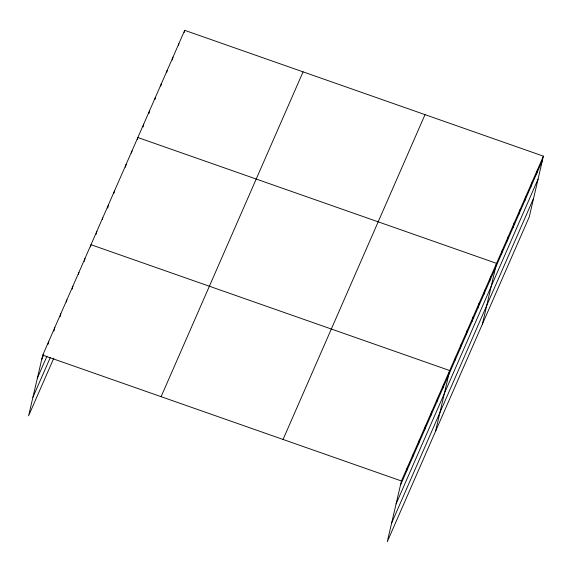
<?xml version="1.0" encoding="UTF-8"?>
<svg xmlns="http://www.w3.org/2000/svg" width="572" height="572" viewBox="0 0 572 572"><rect width="100%" height="100%" fill="white"/><g stroke="black" fill="none" stroke-linecap="round" stroke-linejoin="round"><path stroke-width="0.86" d="M543.4 156.163L401.422 480.981L387.301 541.67L529.279 216.852L543.4 156.163L184.699 30.33L42.721 355.148L28.6 415.837L53.804 358.179M48.077 344.251L48.756 341.341M53.947 331.174L54.79 327.541M60.146 316.645L60.825 313.735M66.352 302.109L66.86 299.928M72.215 289.032L72.894 286.122M78.421 274.503L78.929 272.322M84.284 261.425L84.963 258.515M90.49 246.889L90.998 244.709L449.699 370.542L435.571 431.231M96.175 234.22L96.854 231.31M102.367 219.369L102.71 217.911M107.715 208.151L108.566 204.511M113.914 193.293L114.421 191.112M125.454 167.224L126.133 164.314M131.481 153.103L131.989 150.915M137.337 139.704L137.845 137.516L496.546 263.356L482.425 324.045M143.029 127.027L143.701 124.124M148.884 113.628L149.557 110.725M154.912 99.507L155.42 97.326M160.768 86.107L161.275 83.927M166.624 72.708L167.131 70.528M172.308 60.039L172.987 57.129M178.507 45.181L178.843 43.729M184.191 32.511L184.699 30.33M406.442 471.542L407.457 467.174M412.476 457.736L413.492 453.374M418.511 443.929L419.526 439.568M424.546 430.123L425.561 425.761M430.58 416.323L431.595 411.954M436.615 402.516L437.63 398.155M442.649 388.71L443.665 384.348M454.54 361.511L455.555 357.142M460.396 348.112L461.411 343.743M466.252 334.713L467.267 330.344M472.107 321.314L473.123 316.945M477.963 307.915L478.978 303.553M483.819 294.516L484.834 290.154M489.675 281.117L490.69 276.755M501.387 254.318L502.402 249.957M507.242 240.919L508.258 236.558M513.105 227.52L514.121 223.159M518.961 214.121L519.977 209.76M524.817 200.722L525.832 196.36M530.673 187.323L531.688 182.961M536.529 173.924L537.544 169.562M41.706 359.509L43.837 354.64M37.38 378.099L46.968 356.17M32.926 397.247L50.315 357.457M161.097 396.675L303.067 71.858M283.054 439.453L425.032 114.636M400.407 485.342L542.385 160.525M396.081 503.932L538.059 179.115M391.627 523.08L533.604 198.262M42.721 355.148L401.422 480.981"/></g></svg>
